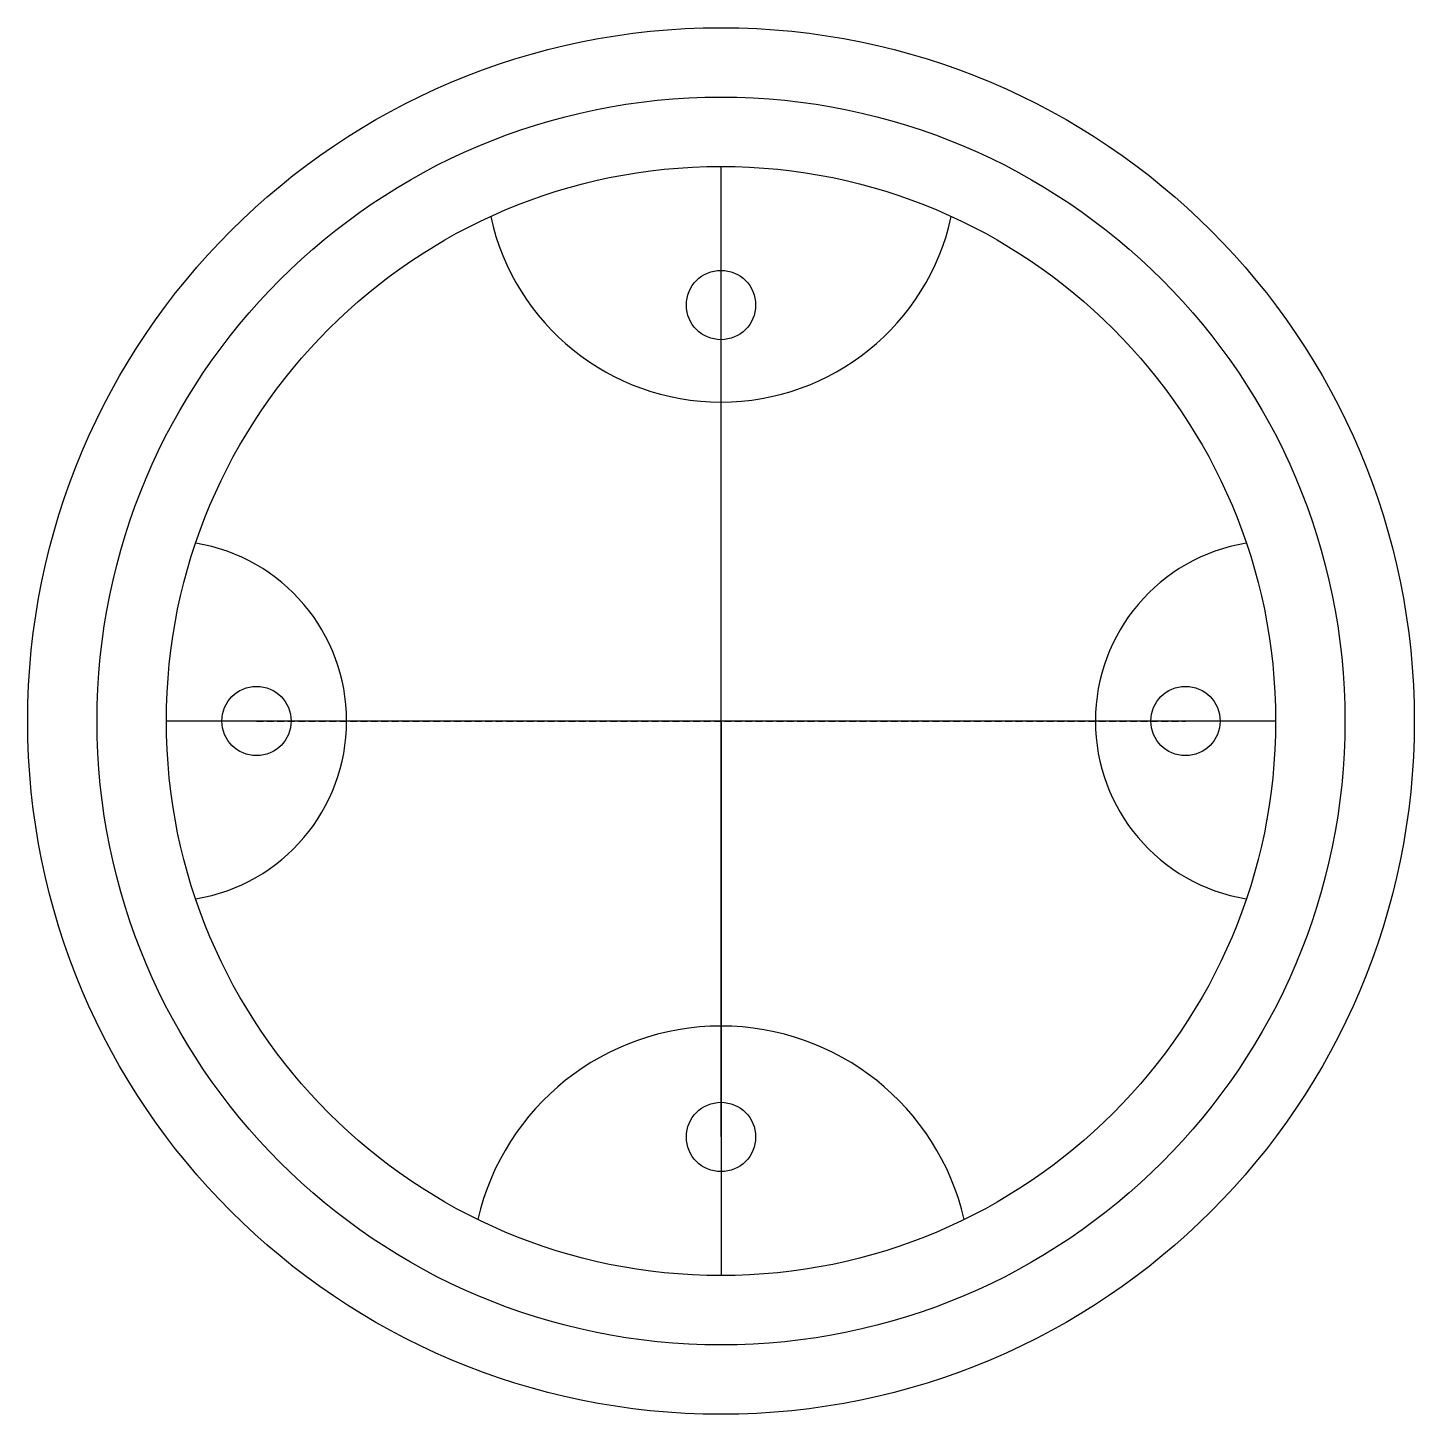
# Model space of a CAD drawing. Header units: millimetres. Extents: x -50 to 50, y -14 to 86.
import ezdxf

# ---------------------------------------------------------------- set-up
doc = ezdxf.new("R2010")
doc.units = ezdxf.units.MM
doc.linetypes.add('DASHED', pattern=[0.75, 0.5, -0.25])
doc.layers.get('0').update_dxf_attribs({"linetype": 'CONTINUOUS'})

msp = doc.modelspace()

# ---------------------------------------------------------------- linework, layer by layer
for p, q in [((0, 36), (0, 76)), ((0, 36), (0, 66)), ((40, 36), (-40, 36)), ((0, 6), (0, 36)), ((0, 36), (0, -4))]:
    msp.add_line(p, q)
at = {"linetype": 'DASHED'}
msp.add_line((-33.5, 36), (33.5, 36), dxfattribs=at)
for centre, radius in [((0, 36), 50), ((0, 36), 45), ((0, 36), 45), ((0, 36), 40), ((0, 66), 2.5), ((-33.5, 36), 2.5), ((33.5, 36), 2.5), ((0, 6), 2.5)]:
    msp.add_circle(centre, radius)
for centre, radius, start, end in [((0, 76), 17, 192.2689, 347.7311), ((-40, 36), 13, -80.648, 80.648), ((40, 36), 13, 99.352, 260.648), ((0, -4), 18, 13.0029, 166.9971)]:
    msp.add_arc(centre, radius, start, end)
msp.add_point((0, 36))

doc.saveas('drawing.dxf')
